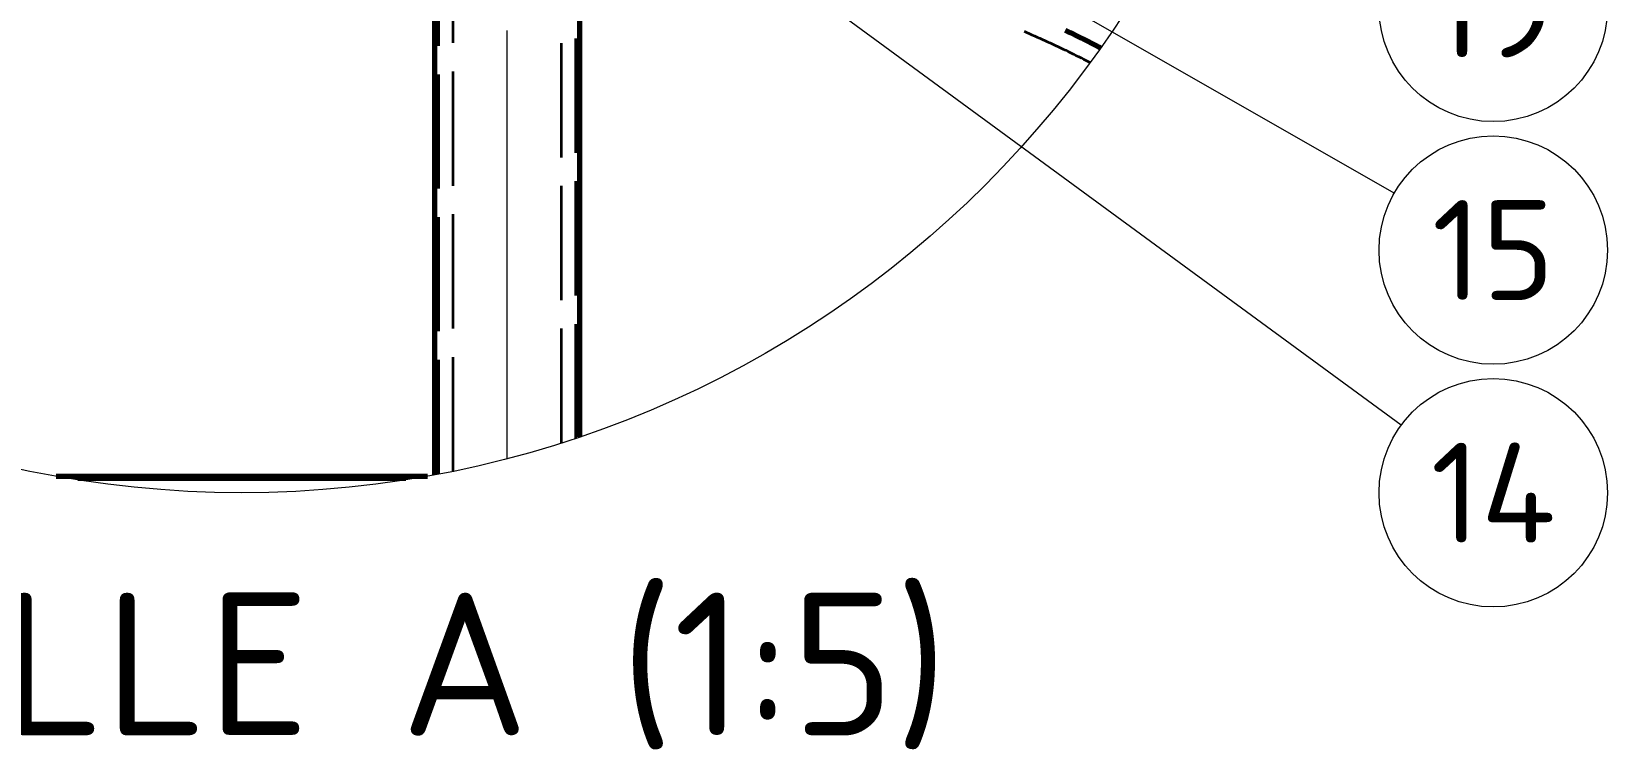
# Model space of a CAD drawing. Header units: millimetres. Extents: x 0 to 2382, y 0 to 420.
# Drawn here: x 983.3 to 1038.5, y 308.3 to 333.5 of the extents above; entities that cross this region are included whole.
import ezdxf
from ezdxf.enums import TextEntityAlignment as Align

# ---------------------------------------------------------------- set-up
doc = ezdxf.new("R2010")
doc.units = ezdxf.units.MM
doc.linetypes.add('IRAM-E-TRAZOS', pattern=[5, 4, -1])
doc.linetypes.add('IRAM-F-TRAZO-PUNTO', pattern=[20, 15, -2, 1, -2])
for name, color, linetype, lineweight in [('01-VISIBLE', 7, 'CONTINUOUS', 70), ('02-OCULTA', 4, 'IRAM-E-TRAZOS', 35), ('03-EJE', 1, 'IRAM-F-TRAZO-PUNTO', 18), ('06-TEXTO', 7, 'CONTINUOUS', 25), ('08-FINA', 5, 'CONTINUOUS', 18)]:
    doc.layers.add(name, color=color, linetype=linetype, lineweight=lineweight)
doc.styles.add('ISO3098', font='isocpeur.ttf')

msp = doc.modelspace()

# ---------------------------------------------------------------- linework, layer by layer
at = {"layer": '01-VISIBLE'}
for points in [[(997.427, 317.962), (997.427, 354.558)], [(1002.507, 319.291), (1002.507, 354.558)], [(1020.747, 332.91), (1020.688, 332.941), (1020.599, 332.987), (1020.51, 333.034), (1020.421, 333.079), (1020.332, 333.125), (1020.243, 333.17), (1020.153, 333.215), (1020.063, 333.26), (1019.973, 333.305), (1019.883, 333.349), (1019.793, 333.393), (1019.703, 333.437), (1019.613, 333.48), (1019.522, 333.523)], [(984.163, 317.914), (984.2, 317.914), (984.3, 317.914), (984.4, 317.914), (984.5, 317.914), (984.601, 317.914), (984.701, 317.914), (984.801, 317.914), (984.901, 317.914), (985.001, 317.914), (985.102, 317.914), (985.202, 317.914), (985.302, 317.914), (985.402, 317.914), (985.502, 317.914), (985.603, 317.914), (985.703, 317.914), (985.803, 317.914), (985.903, 317.914), (986.003, 317.914), (986.104, 317.914), (986.204, 317.914), (986.304, 317.914), (986.404, 317.914), (986.504, 317.914), (986.605, 317.914), (986.705, 317.914), (986.805, 317.914), (986.905, 317.914), (987.005, 317.914), (987.106, 317.914), (987.206, 317.914), (987.306, 317.914), (987.406, 317.914), (987.506, 317.914), (987.607, 317.914), (987.707, 317.914), (987.807, 317.914), (987.907, 317.914), (988.007, 317.914), (988.108, 317.914), (988.208, 317.914), (988.308, 317.914), (988.408, 317.914), (988.509, 317.914), (988.609, 317.914), (988.709, 317.914), (988.809, 317.914), (988.909, 317.914), (989.01, 317.914), (989.11, 317.914), (989.21, 317.914), (989.31, 317.914), (989.41, 317.914), (989.511, 317.914), (989.611, 317.914), (989.711, 317.914), (989.811, 317.914), (989.911, 317.914), (990.012, 317.914), (990.112, 317.914), (990.212, 317.914), (990.312, 317.914), (990.412, 317.914), (990.513, 317.914), (990.613, 317.914), (990.713, 317.914), (990.813, 317.914), (990.913, 317.914), (991.014, 317.914), (991.114, 317.914), (991.214, 317.914), (991.314, 317.914), (991.414, 317.914), (991.515, 317.914), (991.615, 317.914), (991.715, 317.914), (991.815, 317.914), (991.915, 317.914), (992.016, 317.914), (992.116, 317.914), (992.216, 317.914), (992.316, 317.914), (992.416, 317.914), (992.517, 317.914), (992.617, 317.914), (992.717, 317.914), (992.817, 317.914), (992.917, 317.914), (993.018, 317.914), (993.118, 317.914), (993.218, 317.914), (993.318, 317.914), (993.419, 317.914), (993.519, 317.914), (993.619, 317.914), (993.719, 317.914), (993.819, 317.914), (993.92, 317.914), (994.02, 317.914), (994.12, 317.914), (994.22, 317.914), (994.32, 317.914), (994.421, 317.914), (994.521, 317.914), (994.621, 317.914), (994.721, 317.914), (994.821, 317.914), (994.922, 317.914), (995.022, 317.914), (995.122, 317.914), (995.222, 317.914), (995.322, 317.914), (995.423, 317.914), (995.523, 317.914), (995.623, 317.914), (995.723, 317.914), (995.823, 317.914), (995.924, 317.914), (996.024, 317.914), (996.124, 317.914), (996.224, 317.914), (996.324, 317.914), (996.425, 317.914), (996.525, 317.914), (996.625, 317.914), (996.725, 317.914), (996.825, 317.914), (996.926, 317.914), (997.026, 317.914), (997.126, 317.914), (997.171, 317.914)]]:
    msp.add_lwpolyline(points, dxfattribs=at)
at = {"layer": '02-OCULTA'}
for points in [[(997.427, 354.558), (997.427, 317.962)], [(1002.507, 354.558), (1002.507, 319.291)], [(997.567, 317.988), (997.567, 341.168)], [(998.067, 318.086), (998.067, 341.168)], [(1001.867, 319.08), (1001.867, 341.168)], [(1002.367, 319.243), (1002.367, 341.168)], [(1018.065, 333.496), (1018.157, 333.456), (1018.249, 333.417), (1018.341, 333.376), (1018.432, 333.336), (1018.524, 333.295), (1018.615, 333.254), (1018.707, 333.213), (1018.798, 333.171), (1018.889, 333.13), (1018.98, 333.088), (1019.071, 333.045), (1019.162, 333.003), (1019.252, 332.96), (1019.343, 332.917), (1019.433, 332.873), (1019.523, 332.83), (1019.613, 332.786), (1019.703, 332.742), (1019.793, 332.697), (1019.883, 332.653), (1019.973, 332.608), (1020.062, 332.563), (1020.151, 332.517), (1020.24, 332.471), (1020.329, 332.425), (1020.378, 332.4)], [(997.171, 317.914), (997.167, 317.914), (997.067, 317.914), (996.967, 317.914), (996.867, 317.914), (996.767, 317.914), (996.667, 317.914), (996.567, 317.914), (996.467, 317.914), (996.367, 317.914), (996.267, 317.914), (996.167, 317.914), (996.067, 317.914), (995.967, 317.914), (995.867, 317.914), (995.767, 317.914), (995.667, 317.914), (995.567, 317.914), (995.467, 317.914), (995.367, 317.914), (995.267, 317.914), (995.167, 317.914), (995.067, 317.914), (994.967, 317.914), (994.867, 317.914), (994.767, 317.914), (994.667, 317.914), (994.567, 317.914), (994.467, 317.914), (994.367, 317.914), (994.267, 317.914), (994.167, 317.914), (994.067, 317.914), (993.967, 317.914), (993.867, 317.914), (993.767, 317.914), (993.667, 317.914), (993.567, 317.914), (993.467, 317.914), (993.367, 317.914), (993.267, 317.914), (993.167, 317.914), (993.067, 317.914), (992.967, 317.914), (992.867, 317.914), (992.767, 317.914), (992.667, 317.914), (992.567, 317.914), (992.467, 317.914), (992.367, 317.914), (992.267, 317.914), (992.167, 317.914), (992.067, 317.914), (991.967, 317.914), (991.867, 317.914), (991.767, 317.914), (991.667, 317.914), (991.567, 317.914), (991.467, 317.914), (991.367, 317.914), (991.267, 317.914), (991.167, 317.914), (991.067, 317.914), (990.967, 317.914), (990.867, 317.914), (990.767, 317.914), (990.667, 317.914), (990.567, 317.914), (990.467, 317.914), (990.367, 317.914), (990.267, 317.914), (990.167, 317.914), (990.067, 317.914), (989.967, 317.914), (989.867, 317.914), (989.767, 317.914), (989.667, 317.914), (989.567, 317.914), (989.467, 317.914), (989.367, 317.914), (989.267, 317.914), (989.167, 317.914), (989.067, 317.914), (988.967, 317.914), (988.867, 317.914), (988.767, 317.914), (988.667, 317.914), (988.567, 317.914), (988.467, 317.914), (988.367, 317.914), (988.267, 317.914), (988.167, 317.914), (988.067, 317.914), (987.967, 317.914), (987.867, 317.914), (987.767, 317.914), (987.667, 317.914), (987.567, 317.914), (987.467, 317.914), (987.367, 317.914), (987.267, 317.914), (987.167, 317.914), (987.067, 317.914), (986.967, 317.914), (986.867, 317.914), (986.767, 317.914), (986.667, 317.914), (986.567, 317.914), (986.467, 317.914), (986.367, 317.914), (986.267, 317.914), (986.167, 317.914), (986.067, 317.914), (985.967, 317.914), (985.867, 317.914), (985.767, 317.914), (985.667, 317.914), (985.567, 317.914), (985.467, 317.914), (985.367, 317.914), (985.267, 317.914), (985.167, 317.914), (985.067, 317.914), (984.967, 317.914), (984.867, 317.914), (984.767, 317.914), (984.667, 317.914), (984.567, 317.914), (984.467, 317.914), (984.367, 317.914), (984.267, 317.914), (984.167, 317.914), (984.163, 317.914)], [(997.171, 317.914), (997.161, 317.914), (997.061, 317.914), (996.961, 317.914), (996.861, 317.914), (996.761, 317.914), (996.66, 317.914), (996.56, 317.914), (996.46, 317.914), (996.36, 317.914), (996.26, 317.914), (996.159, 317.914), (996.059, 317.914), (995.959, 317.914), (995.859, 317.914), (995.759, 317.914), (995.658, 317.914), (995.558, 317.914), (995.458, 317.914), (995.358, 317.914), (995.258, 317.914), (995.157, 317.914), (995.057, 317.914), (994.957, 317.914), (994.857, 317.914), (994.757, 317.914), (994.657, 317.914), (994.556, 317.914), (994.456, 317.914), (994.356, 317.914), (994.256, 317.914), (994.156, 317.914), (994.055, 317.914), (993.955, 317.914), (993.855, 317.914), (993.755, 317.914), (993.655, 317.914), (993.554, 317.914), (993.454, 317.914), (993.354, 317.914), (993.254, 317.914), (993.154, 317.914), (993.053, 317.914), (992.953, 317.914), (992.853, 317.914), (992.753, 317.914), (992.653, 317.914), (992.552, 317.914), (992.452, 317.914), (992.352, 317.914), (992.252, 317.914), (992.152, 317.914), (992.052, 317.914), (991.951, 317.914), (991.851, 317.914), (991.751, 317.914), (991.651, 317.914), (991.551, 317.914), (991.45, 317.914), (991.35, 317.914), (991.25, 317.914), (991.15, 317.914), (991.05, 317.914), (990.949, 317.914), (990.849, 317.914), (990.749, 317.914), (990.649, 317.914), (990.549, 317.914), (990.448, 317.914), (990.348, 317.914), (990.248, 317.914), (990.148, 317.914), (990.048, 317.914), (989.947, 317.914), (989.847, 317.914), (989.747, 317.914), (989.647, 317.914), (989.547, 317.914), (989.447, 317.914), (989.346, 317.914), (989.246, 317.914), (989.146, 317.914), (989.046, 317.914), (988.946, 317.914), (988.845, 317.914), (988.745, 317.914), (988.645, 317.914), (988.545, 317.914), (988.445, 317.914), (988.344, 317.914), (988.244, 317.914), (988.144, 317.914), (988.044, 317.914), (987.944, 317.914), (987.843, 317.914), (987.743, 317.914), (987.643, 317.914), (987.543, 317.914), (987.443, 317.914), (987.343, 317.914), (987.242, 317.914), (987.142, 317.914), (987.042, 317.914), (986.942, 317.914), (986.842, 317.914), (986.741, 317.914), (986.641, 317.914), (986.541, 317.914), (986.441, 317.914), (986.341, 317.914), (986.24, 317.914), (986.14, 317.914), (986.04, 317.914), (985.94, 317.914), (985.84, 317.914), (985.739, 317.914), (985.639, 317.914), (985.539, 317.914), (985.439, 317.914), (985.339, 317.914), (985.238, 317.914), (985.138, 317.914), (985.038, 317.914), (984.938, 317.914), (984.838, 317.914), (984.738, 317.914), (984.637, 317.914), (984.537, 317.914), (984.437, 317.914), (984.337, 317.914), (984.237, 317.914), (984.163, 317.914)], [(984.163, 317.914), (984.287, 317.914), (984.443, 317.914), (984.6, 317.914), (984.757, 317.914), (984.914, 317.914), (985.071, 317.914), (985.227, 317.914), (985.384, 317.914), (985.541, 317.914), (985.698, 317.914), (985.855, 317.914), (986.011, 317.914), (986.168, 317.914), (986.325, 317.914), (986.482, 317.914), (986.639, 317.914), (986.795, 317.914), (986.952, 317.914), (987.109, 317.914), (987.266, 317.914), (987.423, 317.914), (987.579, 317.914), (987.736, 317.914), (987.893, 317.914), (988.05, 317.914), (988.207, 317.914), (988.363, 317.914), (988.52, 317.914), (988.677, 317.914), (988.834, 317.914), (988.991, 317.914), (989.147, 317.914), (989.304, 317.914), (989.461, 317.914), (989.618, 317.914), (989.775, 317.914), (989.931, 317.914), (990.088, 317.914), (990.245, 317.914), (990.402, 317.914), (990.559, 317.914), (990.715, 317.914), (990.872, 317.914), (991.029, 317.914), (991.186, 317.914), (991.343, 317.914), (991.499, 317.914), (991.656, 317.914), (991.813, 317.914), (991.97, 317.914), (992.127, 317.914), (992.283, 317.914), (992.44, 317.914), (992.597, 317.914), (992.754, 317.914), (992.911, 317.914), (993.067, 317.914), (993.224, 317.914), (993.381, 317.914), (993.538, 317.914), (993.695, 317.914), (993.851, 317.914), (994.008, 317.914), (994.165, 317.914), (994.322, 317.914), (994.479, 317.914), (994.635, 317.914), (994.792, 317.914), (994.949, 317.914), (995.106, 317.914), (995.263, 317.914), (995.419, 317.914), (995.576, 317.914), (995.733, 317.914), (995.89, 317.914), (996.047, 317.914), (996.203, 317.914), (996.36, 317.914), (996.517, 317.914), (996.674, 317.914), (996.831, 317.914), (996.987, 317.914), (997.144, 317.914), (997.171, 317.914)], [(996.408, 317.786), (996.358, 317.786), (996.257, 317.786), (996.157, 317.786), (996.057, 317.786), (995.957, 317.786), (995.856, 317.786), (995.756, 317.786), (995.656, 317.786), (995.556, 317.786), (995.455, 317.786), (995.355, 317.786), (995.255, 317.786), (995.155, 317.786), (995.054, 317.786), (994.954, 317.786), (994.854, 317.786), (994.754, 317.786), (994.653, 317.786), (994.553, 317.786), (994.453, 317.786), (994.352, 317.786), (994.252, 317.786), (994.152, 317.786), (994.052, 317.786), (993.951, 317.786), (993.851, 317.786), (993.751, 317.786), (993.651, 317.786), (993.55, 317.786), (993.45, 317.786), (993.35, 317.786), (993.25, 317.786), (993.149, 317.786), (993.049, 317.786), (992.949, 317.786), (992.849, 317.786), (992.748, 317.786), (992.648, 317.786), (992.548, 317.786), (992.448, 317.786), (992.347, 317.786), (992.247, 317.786), (992.147, 317.786), (992.047, 317.786), (991.946, 317.786), (991.846, 317.786), (991.746, 317.786), (991.646, 317.786), (991.545, 317.786), (991.445, 317.786), (991.345, 317.786), (991.245, 317.786), (991.144, 317.786), (991.044, 317.786), (990.944, 317.786), (990.844, 317.786), (990.743, 317.786), (990.643, 317.786), (990.543, 317.786), (990.443, 317.786), (990.342, 317.786), (990.242, 317.786), (990.142, 317.786), (990.042, 317.786), (989.941, 317.786), (989.841, 317.786), (989.741, 317.786), (989.641, 317.786), (989.54, 317.786), (989.44, 317.786), (989.34, 317.786), (989.24, 317.786), (989.139, 317.786), (989.039, 317.786), (988.939, 317.786), (988.839, 317.786), (988.738, 317.786), (988.638, 317.786), (988.538, 317.786), (988.438, 317.786), (988.337, 317.786), (988.237, 317.786), (988.137, 317.786), (988.037, 317.786), (987.936, 317.786), (987.836, 317.786), (987.736, 317.786), (987.636, 317.786), (987.535, 317.786), (987.435, 317.786), (987.335, 317.786), (987.235, 317.786), (987.134, 317.786), (987.034, 317.786), (986.934, 317.786), (986.834, 317.786), (986.733, 317.786), (986.633, 317.786), (986.533, 317.786), (986.432, 317.786), (986.332, 317.786), (986.232, 317.786), (986.132, 317.786), (986.031, 317.786), (985.931, 317.786), (985.831, 317.786), (985.731, 317.786), (985.63, 317.786), (985.53, 317.786), (985.43, 317.786), (985.33, 317.786), (985.229, 317.786), (985.129, 317.786), (985.029, 317.786), (984.929, 317.786), (984.926, 317.786)], [(996.408, 317.786), (996.323, 317.786), (996.165, 317.786), (996.007, 317.786), (995.848, 317.786), (995.69, 317.786), (995.531, 317.786), (995.373, 317.786), (995.215, 317.786), (995.056, 317.786), (994.898, 317.786), (994.739, 317.786), (994.581, 317.786), (994.423, 317.786), (994.264, 317.786), (994.106, 317.786), (993.947, 317.786), (993.789, 317.786), (993.631, 317.786), (993.472, 317.786), (993.314, 317.786), (993.155, 317.786), (992.997, 317.786), (992.839, 317.786), (992.68, 317.786), (992.522, 317.786), (992.363, 317.786), (992.205, 317.786), (992.047, 317.786), (991.888, 317.786), (991.73, 317.786), (991.571, 317.786), (991.413, 317.786), (991.255, 317.786), (991.096, 317.786), (990.938, 317.786), (990.779, 317.786), (990.621, 317.786), (990.463, 317.786), (990.304, 317.786), (990.146, 317.786), (989.987, 317.786), (989.829, 317.786), (989.671, 317.786), (989.512, 317.786), (989.354, 317.786), (989.195, 317.786), (989.037, 317.786), (988.879, 317.786), (988.72, 317.786), (988.562, 317.786), (988.403, 317.786), (988.245, 317.786), (988.087, 317.786), (987.928, 317.786), (987.77, 317.786), (987.611, 317.786), (987.453, 317.786), (987.295, 317.786), (987.136, 317.786), (986.978, 317.786), (986.819, 317.786), (986.661, 317.786), (986.503, 317.786), (986.344, 317.786), (986.186, 317.786), (986.027, 317.786), (985.869, 317.786), (985.711, 317.786), (985.552, 317.786), (985.394, 317.786), (985.235, 317.786), (985.077, 317.786), (984.926, 317.786)]]:
    msp.add_lwpolyline(points, dxfattribs=at)
at = {"layer": '03-EJE'}
msp.add_lwpolyline([(999.967, 318.529), (999.967, 364.925)], dxfattribs=at)
at = {"layer": '08-FINA'}
for p, q in [((1031.029, 327.821), (999.967, 345.608)), ((1031.274, 319.698), (999.967, 342.648))]:
    msp.add_line(p, q, dxfattribs=at)
for centre, radius in [((990.667, 354.167), 36.833), ((1034.5, 334.333), 4), ((1034.5, 325.833), 4), ((1034.5, 317.333), 4)]:
    msp.add_circle(centre, radius, dxfattribs=at)

# ---------------------------------------------------------------- texts
at = {"layer": '06-TEXTO', "style": 'ISO3098'}
for s, height, p in [('19', 3.5, (1034.5, 334.333)), ('15', 3.5, (1034.5, 325.833)), ('14', 3.5, (1034.5, 317.333)), ('DETALLE A (1:5)', 5, (990.667, 311.333))]:
    msp.add_text(s, height=height, dxfattribs=at).set_placement(p, align=Align.MIDDLE_CENTER)

doc.saveas('drawing.dxf')
